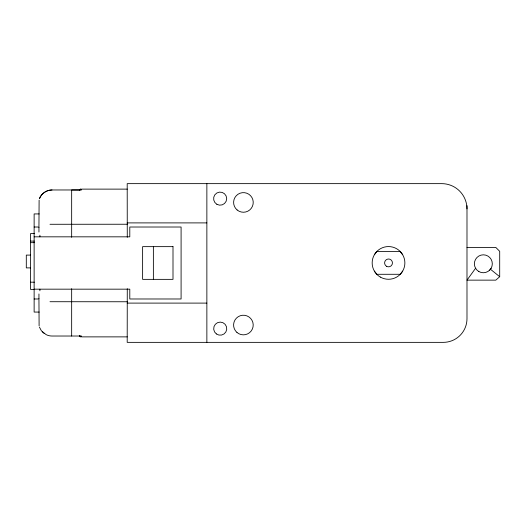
<?xml version="1.0" encoding="UTF-8"?>
<svg xmlns="http://www.w3.org/2000/svg" width="526" height="526" viewBox="0 0 526 526"><rect width="100%" height="100%" fill="white"/><g stroke="black" fill="none" stroke-linecap="round" stroke-linejoin="round"><path stroke-width="0.79" d="M39.108 200.176L38.944 226.173M79.525 190.234L79.65 189.899M475.583 268.267L466.989 280.141L495.808 280.141L499.7 276.709L499.7 251.323L495.808 247.424L466.989 247.424M374.354 254.735L376.951 251.349M400.089 274.48L402.686 271.094M489.68 270.121L491.106 268.267M80.412 189.189L80.616 189.176M80.616 336.857C80.182 336.778 80.991 336.416 80.412 336.811M80.222 189.669A1.315 1.315 0 0 0 79.761 190.064A1.315 1.315 0 0 1 80.616 189.603L80.82 189.123M49.983 224.28L127.272 224.24M127.272 189.123L81.471 189.123L81.471 189.978L71.661 189.971L71.661 237.298M80.82 189.524L81.471 189.59M39.18 213.931L34.131 213.931L34.131 312.069L39.18 312.069M127.2 222.899L206.863 222.899M34.131 227.015L39.18 227.015M34.374 233.551L30.567 233.551L30.567 289.431L34.374 289.431M34.131 236.831L129.791 236.831L129.791 227.015L181.089 227.015L181.089 298.985L129.791 298.985L129.791 289.168L34.131 289.168M30.567 241.099L34.374 241.099M30.567 242.664L34.374 242.664M376.807 251.54L400.233 251.54M30.567 255.097L26.3 255.097L26.3 267.892L30.567 267.892M376.807 274.289L400.233 274.289M30.567 282.179L34.374 282.179M34.131 298.985L39.18 298.985M127.272 301.76L49.983 301.72M127.2 303.101L206.863 303.101M80.82 336.41L81.471 336.41M80.82 336.476L81.471 336.476M127.272 336.877L81.471 336.877L81.471 336.022L52.028 336.022A13.065 12.953 0 0 1 46.091 334.602L41.442 330.887L39.404 327.06M79.847 189.971L52.028 189.971C46.597 189.998 41.238 193.542 39.45 198.723C40.548 195.508 43.093 192.91 46.091 191.392A13.078 12.926 0 0 1 52.028 189.978M490.396 269.194L499.7 276.709M42.455 331.965L44.335 333.576M400.089 251.349L402.686 254.735M374.354 271.094L376.951 274.48M79.65 336.101L79.525 335.766M39.108 325.824L38.944 299.827M466.989 205.64L466.989 318.671A23.69 23.69 0 0 1 443.3 342.36L127.2 342.36L127.272 288.702M206.863 183.64L206.863 342.36M153.375 246.641L153.375 279.359M127.272 237.298L127.2 183.64L441.728 183.64A25.255 25.255 0 0 1 466.989 208.901M80.616 189.143L80.616 189.603M71.661 288.702L71.661 336.022M39.904 235.194L39.904 236.831M39.904 289.168L39.904 290.806M38.944 227.14L38.944 232.032M38.944 293.968L38.944 298.86M80.222 336.272A1.315 1.315 0 0 1 79.761 335.871A1.315 1.315 0 0 0 80.616 336.462M80.412 189.584A1.315 1.315 0 0 1 80.616 189.538M173.001 246.641L142.618 246.641L142.618 279.359L173.001 279.359L173.001 246.641M380.344 277.084A16.359 16.359 0 0 0 404.875 262.915A16.359 16.359 0 0 0 380.344 248.752A16.359 16.359 0 0 0 380.344 277.084M386.557 266.314A3.925 3.925 0 0 0 392.449 262.915A3.925 3.925 0 0 0 386.557 259.515A3.925 3.925 0 0 0 386.557 266.314M237.127 209.966A9.816 9.816 0 0 0 253.091 204.121A9.816 9.816 0 0 0 240.047 193.22A9.816 9.816 0 0 0 237.127 209.966M236.937 332.425A9.816 9.816 0 0 0 253.026 326.935A9.816 9.816 0 0 0 240.231 315.751A9.816 9.816 0 0 0 236.937 332.425M216.37 333.938A6.542 6.542 0 0 0 226.726 329.335A6.542 6.542 0 0 0 217.56 322.668A6.542 6.542 0 0 0 216.37 333.938M216.876 204.305A6.542 6.542 0 0 0 226.693 198.637A6.542 6.542 0 0 0 216.876 192.97A6.542 6.542 0 0 0 216.876 204.305M478.864 271.548A8.962 8.962 0 0 0 492.31 263.782A8.962 8.962 0 0 0 478.864 256.024A8.962 8.962 0 0 0 478.864 271.548"/></g></svg>
